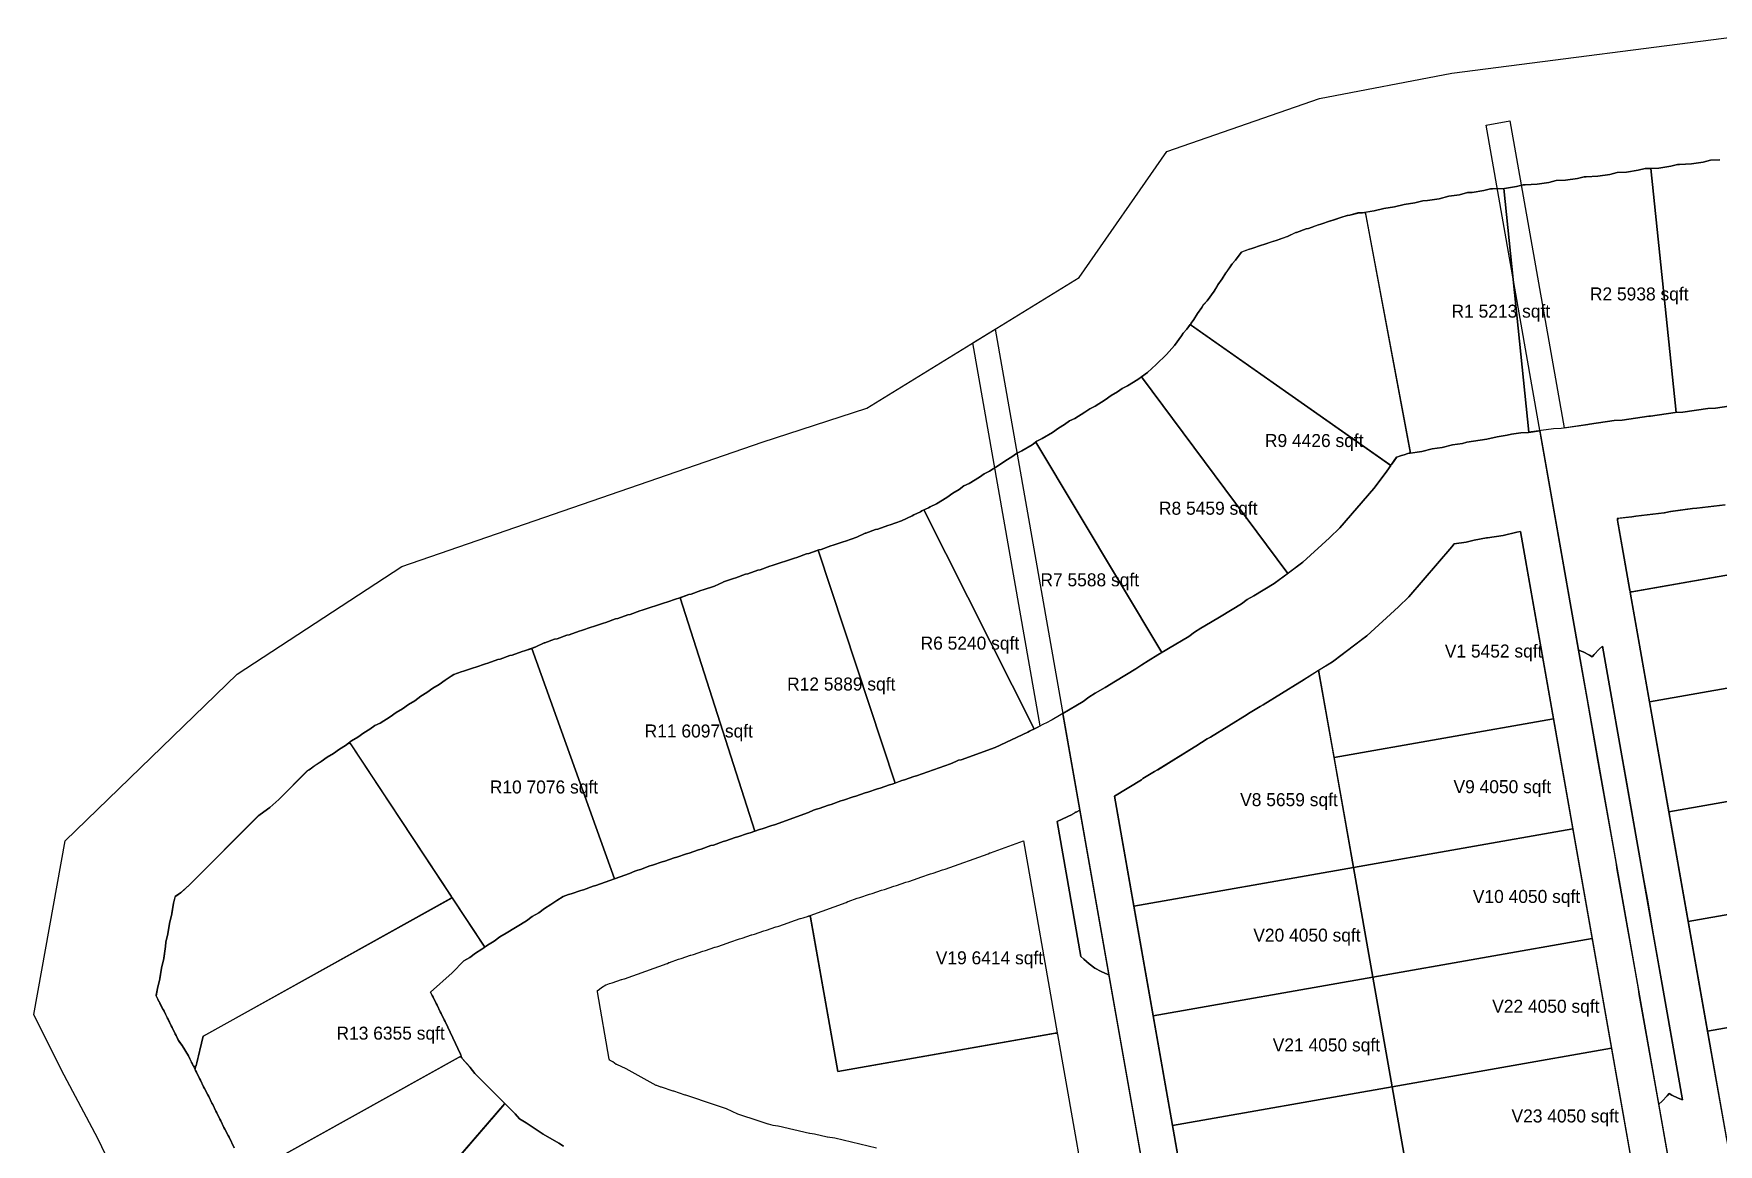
# Model space of a CAD drawing. Header units: metres. Extents: x 119 to 464, y -551 to -55.
# Drawn here: x 118.9 to 326.3, y -194.3 to -57.6 of the extents above; entities that cross this region are included whole.
import ezdxf

# ---------------------------------------------------------------- set-up
doc = ezdxf.new("R2010")
doc.units = ezdxf.units.M
for name, color, linetype in [('COLONY', 3, 'Continuous'), ('CORNERS', 52, 'Continuous'), ('MEDIANS', 94, 'Continuous'), ('PARKS', 82, 'Continuous'), ('PLOTS', 1, 'Continuous'), ('PROMENADE', 62, 'Continuous'), ('ROADS', 8, 'Continuous'), ('TEXT', 7, 'Continuous')]:
    doc.layers.add(name, color=color, linetype=linetype)

msp = doc.modelspace()

# ---------------------------------------------------------------- linework, layer by layer
at = {"layer": 'COLONY'}
msp.add_lwpolyline([(338.8, -261.53), (224.09, -261.53), (222.88, -259.14), (209.26, -249.96), (209.26, -249.96), (194.47, -246.82), (170.8, -238.57), (151.35, -227.07), (134.39, -209.29), (126.82, -193.61), (122.36, -185.17), (118.94, -178.32), (122.83, -156.97), (143.97, -136.46), (164.23, -123.19), (208.6, -107.93), (221.48, -103.71), (247.6, -87.66), (258.4, -72.16), (277.21, -65.62), (293.47, -62.5), (331.12, -57.65)], dxfattribs=at)
at = {"layer": 'CORNERS'}
for points in [[(342.26, -121.64), (315.64, -126.34), (315.63, -126.34), (315.62, -126.34), (315.61, -126.34), (315.6, -126.34), (315.59, -126.34), (315.58, -126.34), (315.57, -126.34), (315.56, -126.34), (315.55, -126.34), (315.54, -126.33), (315.53, -126.33), (315.52, -126.33), (315.52, -126.32), (315.51, -126.32), (315.5, -126.31), (315.49, -126.31), (315.48, -126.3), (315.47, -126.3), (315.47, -126.29), (315.46, -126.28), (315.45, -126.28), (315.45, -126.27), (315.44, -126.26), (315.43, -126.25), (315.43, -126.24), (315.42, -126.24), (315.42, -126.23), (315.42, -126.22), (315.41, -126.21), (315.41, -126.2), (315.41, -126.19), (315.4, -126.18), (315.4, -126.17), (313.88, -117.52), (313.88, -117.51), (313.87, -117.5), (313.87, -117.49), (313.87, -117.48), (313.87, -117.47), (313.87, -117.47), (313.87, -117.46), (313.88, -117.45), (313.88, -117.44), (313.88, -117.43), (313.88, -117.42), (313.89, -117.41), (313.89, -117.4), (313.89, -117.39), (313.9, -117.38), (313.9, -117.38), (313.91, -117.37), (313.92, -117.36), (313.92, -117.35), (313.93, -117.34), (313.94, -117.34), (313.94, -117.33), (313.95, -117.32), (313.96, -117.32), (313.97, -117.31), (313.98, -117.31), (313.99, -117.3), (313.99, -117.3), (314, -117.29), (314.01, -117.29), (314.02, -117.29), (314.03, -117.29), (314.05, -117.28), (314.05, -117.28), (315.62, -117.08), (315.62, -117.08), (315.62, -117.08), (315.62, -117.08), (316.12, -117.02), (316.12, -117.02), (319.62, -116.61), (319.63, -116.61), (319.63, -116.61), (319.64, -116.61), (320.4, -116.43), (320.4, -116.43), (320.42, -116.43), (320.42, -116.43), (323.12, -116.08), (323.12, -116.08), (323.12, -116.08), (323.12, -116.08), (323.62, -116.02), (323.62, -116.02), (327.12, -115.61)], [(222.69, -194.77), (217.55, -193.56), (217.54, -193.56), (217.54, -193.56), (217.53, -193.56), (216.63, -193.43), (216.63, -193.43), (216.61, -193.43), (216.61, -193.43), (215.05, -193.06), (215.04, -193.06), (215.04, -193.06), (215.03, -193.06), (214.46, -192.98), (214.46, -192.98), (214.44, -192.98), (214.44, -192.98), (210.55, -192.06), (210.54, -192.06), (210.54, -192.06), (210.53, -192.06), (209.96, -191.98), (209.96, -191.98), (209.94, -191.98), (209.94, -191.98), (209.37, -191.84), (209.37, -191.84), (209.35, -191.84), (209.35, -191.84), (208.22, -191.46), (208.22, -191.46), (205.62, -190.58), (205.62, -190.58), (205.6, -190.58), (205.6, -190.58), (204.23, -189.96), (204.22, -189.96), (204.22, -189.96), (204.21, -189.96), (202.72, -189.46), (202.72, -189.46), (199.21, -188.27), (199.2, -188.27), (199.2, -188.27), (199.19, -188.27), (199.17, -188.26), (199.16, -188.26), (199.14, -188.26), (199.13, -188.25), (197.71, -187.77), (197.7, -187.77), (197.7, -187.77), (197.69, -187.77), (197.67, -187.76), (197.66, -187.76), (197.64, -187.76), (197.63, -187.75), (196.21, -187.27), (196.2, -187.27), (196.2, -187.27), (196.19, -187.27), (196.17, -187.26), (196.16, -187.26), (196.14, -187.26), (196.14, -187.26), (195.63, -187.09), (195.62, -187.08), (195.6, -187.08), (195.59, -187.07), (195.59, -187.07), (195.57, -187.06), (195.57, -187.06), (195.57, -187.06), (195.57, -187.06), (191.86, -185.01), (191.86, -185.01), (191.86, -185.01), (191.86, -185.01), (190.71, -184.5), (190.71, -184.5), (190.71, -184.5), (190.71, -184.5), (190.68, -184.49), (190.68, -184.49), (190.67, -184.48), (190.66, -184.48), (190.64, -184.47), (190.64, -184.47), (190.22, -184.18), (190.22, -184.18), (190.22, -184.18), (190.22, -184.18), (189.88, -183.98), (189.88, -183.98), (189.87, -183.97), (189.86, -183.96), (189.85, -183.96), (189.84, -183.95), (189.84, -183.94), (189.83, -183.94), (189.83, -183.93), (189.82, -183.92), (189.81, -183.91), (189.81, -183.91), (189.8, -183.9), (189.8, -183.89), (189.8, -183.88), (189.79, -183.87), (189.79, -183.86), (189.79, -183.85), (189.78, -183.84), (189.78, -183.84), (188.32, -175.54), (188.32, -175.54), (188.32, -175.53), (188.32, -175.52), (188.32, -175.51), (188.32, -175.5), (188.32, -175.49), (188.32, -175.48), (188.32, -175.47), (188.32, -175.46), (188.33, -175.45), (188.33, -175.44), (188.33, -175.43), (188.34, -175.42), (188.34, -175.41), (188.35, -175.4), (188.35, -175.39), (188.36, -175.39), (188.37, -175.38), (188.37, -175.37), (188.38, -175.36), (188.39, -175.36), (188.4, -175.35), (188.4, -175.34), (188.8, -175.05), (188.8, -175.04), (188.82, -175.04), (188.82, -175.03), (189.37, -174.69), (189.37, -174.69), (189.39, -174.68), (189.4, -174.68), (189.41, -174.67), (189.41, -174.67), (189.79, -174.54), (189.8, -174.54), (189.81, -174.54), (189.81, -174.54), (190.14, -174.45), (190.14, -174.45), (190.14, -174.45), (190.14, -174.45), (191.29, -174.04), (191.29, -174.04), (191.31, -174.04), (191.31, -174.04), (191.63, -173.95), (191.64, -173.95), (191.64, -173.95), (191.65, -173.95), (196.91, -172.06), (196.92, -172.06), (196.92, -172.06), (196.93, -172.06), (197.13, -171.95), (197.13, -171.95), (197.15, -171.95), (197.15, -171.95), (197.19, -171.93), (197.19, -171.93), (197.19, -171.93), (197.2, -171.93), (198.29, -171.54), (198.29, -171.54), (198.31, -171.54), (198.31, -171.54), (198.64, -171.45), (198.64, -171.45), (198.64, -171.45), (198.64, -171.45), (199.79, -171.04), (199.79, -171.04), (199.81, -171.04), (199.81, -171.04), (200.14, -170.95), (200.14, -170.95), (200.14, -170.95), (200.14, -170.95), (201.29, -170.54), (201.29, -170.54), (201.31, -170.54), (201.31, -170.54), (201.64, -170.45), (201.64, -170.45), (201.64, -170.45), (201.64, -170.45), (202.79, -170.04), (202.79, -170.04), (202.81, -170.04), (202.81, -170.04), (203.14, -169.95), (203.14, -169.95), (203.14, -169.95), (203.14, -169.95), (204.29, -169.54), (204.29, -169.54), (204.31, -169.54), (204.31, -169.54), (204.64, -169.45), (204.64, -169.45), (204.64, -169.45), (204.64, -169.45), (205.79, -169.04), (205.79, -169.04), (205.81, -169.04), (205.81, -169.04), (206.14, -168.95), (206.14, -168.95), (206.14, -168.95), (206.14, -168.95), (207.29, -168.54), (207.29, -168.54), (207.31, -168.54), (207.31, -168.54), (207.64, -168.45), (207.64, -168.45), (207.64, -168.45), (207.64, -168.45), (208.79, -168.04), (208.79, -168.04), (208.81, -168.04), (208.81, -168.04), (209.14, -167.95), (209.14, -167.95), (209.14, -167.95), (209.14, -167.95), (210.29, -167.54), (210.29, -167.54), (210.31, -167.54), (210.31, -167.54), (210.64, -167.45), (210.64, -167.45), (210.64, -167.45), (210.64, -167.45), (211.79, -167.04), (211.79, -167.04), (211.81, -167.04), (211.81, -167.04), (212.14, -166.95), (212.14, -166.95), (212.14, -166.95), (212.14, -166.95), (213.29, -166.54), (213.29, -166.54), (213.31, -166.54), (213.31, -166.54), (213.63, -166.45), (213.64, -166.45), (213.64, -166.45), (213.65, -166.45), (214.29, -166.22), (214.29, -166.22), (214.31, -166.21), (214.32, -166.21), (214.32, -166.21), (214.33, -166.21), (214.33, -166.21), (214.34, -166.21), (214.35, -166.21), (214.36, -166.21), (214.37, -166.21), (214.38, -166.21), (214.39, -166.21), (214.4, -166.21), (214.41, -166.21), (214.42, -166.21), (214.43, -166.22), (214.44, -166.22), (214.45, -166.23), (214.46, -166.23), (214.46, -166.23), (214.47, -166.24), (214.48, -166.25), (214.49, -166.25), (214.49, -166.26), (214.5, -166.26), (214.51, -166.27), (214.51, -166.28), (214.52, -166.29), (214.53, -166.29), (214.53, -166.3), (214.54, -166.31), (214.54, -166.32), (214.54, -166.33), (214.55, -166.34), (214.55, -166.35), (214.55, -166.36), (214.56, -166.37), (214.56, -166.37), (217.9, -185.35), (217.9, -185.35), (217.9, -185.35), (217.91, -185.35), (217.91, -185.35), (244.71, -180.63), (244.72, -180.63), (244.73, -180.62), (244.74, -180.62), (244.75, -180.62), (244.76, -180.62), (244.77, -180.62), (244.78, -180.63), (244.79, -180.63), (244.8, -180.63), (244.81, -180.63), (244.82, -180.63), (244.83, -180.64), (244.84, -180.64), (244.85, -180.65), (244.85, -180.65), (244.86, -180.66), (244.87, -180.66), (244.88, -180.67), (244.89, -180.67), (244.89, -180.68), (244.9, -180.69), (244.91, -180.7), (244.91, -180.7), (244.92, -180.71), (244.92, -180.72), (244.93, -180.73), (244.93, -180.74), (244.94, -180.75), (244.94, -180.76), (244.94, -180.76), (244.95, -180.77), (244.95, -180.79), (244.95, -180.79), (249.84, -208.52)], [(145.26, -198.08), (171.36, -183.56), (171.37, -183.56), (171.38, -183.56), (171.39, -183.55), (171.39, -183.55), (171.4, -183.55), (171.41, -183.54), (171.42, -183.54), (171.43, -183.54), (171.44, -183.54), (171.45, -183.54), (171.46, -183.54), (171.47, -183.54), (171.48, -183.54), (171.49, -183.54), (171.5, -183.54), (171.51, -183.54), (171.52, -183.55), (171.53, -183.55), (171.54, -183.55), (171.55, -183.56), (171.55, -183.56), (171.56, -183.57), (171.57, -183.57), (171.58, -183.58), (171.59, -183.58), (171.59, -183.59), (171.6, -183.59), (171.61, -183.6), (171.61, -183.61), (171.62, -183.62), (171.63, -183.62), (171.63, -183.63), (171.64, -183.64), (171.64, -183.65), (171.64, -183.66), (171.65, -183.67), (171.65, -183.67), (171.68, -183.75), (171.68, -183.76), (171.68, -183.76), (171.68, -183.76), (171.68, -183.76), (171.68, -183.76), (171.68, -183.76), (171.68, -183.76), (172.66, -184.83), (172.66, -184.83), (172.67, -184.85), (172.68, -184.85), (173.24, -185.61), (173.24, -185.61), (173.24, -185.61), (173.24, -185.61), (173.24, -185.61), (173.24, -185.61), (176.79, -189.16), (176.79, -189.16), (176.8, -189.17), (176.81, -189.18), (176.81, -189.19), (176.82, -189.2), (176.82, -189.21), (176.83, -189.21), (176.83, -189.22), (176.84, -189.23), (176.84, -189.24), (176.84, -189.25), (176.85, -189.26), (176.85, -189.27), (176.85, -189.28), (176.85, -189.29), (176.85, -189.3), (176.85, -189.31), (176.85, -189.32), (176.85, -189.33), (176.85, -189.34), (176.84, -189.35), (176.84, -189.36), (176.84, -189.37), (176.84, -189.38), (176.83, -189.39), (176.83, -189.4), (176.82, -189.41), (176.82, -189.41), (176.81, -189.42), (176.8, -189.43), (176.8, -189.44), (157.3, -212.04)]]:
    msp.add_lwpolyline(points, dxfattribs=at)
at = {"layer": 'MEDIANS'}
for points in [[(318.94, -189.37), (318.45, -186.61), (316.56, -175.86), (316.44, -175.19), (316.07, -173.1), (314.82, -166.03), (314.78, -165.8), (314.17, -162.35), (313.85, -160.54), (313.69, -159.59), (311.47, -147.03), (310.13, -139.45), (309.09, -133.52), (309.63, -133.73), (310.42, -134.12), (310.75, -134.33), (310.99, -134.02), (311.6, -133.38), (312.04, -133), (314.42, -146.51), (314.91, -149.27), (316.8, -160.02), (317.12, -161.83), (317.55, -164.24), (318.2, -167.95), (319.5, -175.34), (321.88, -188.85), (321.34, -188.64), (320.55, -188.25), (320.22, -188.04), (319.98, -188.35), (319.37, -188.99), (318.94, -189.37)], [(247.18, -153.45), (247.23, -153.43), (247.25, -153.42), (247.71, -153.19), (251.28, -173.45), (251.14, -173.4), (250.33, -173.05), (249.56, -172.62), (248.84, -172.11), (248.17, -171.53), (247.83, -171.18), (244.9, -154.59), (246.77, -153.71), (246.78, -153.7), (247.08, -153.52), (247.1, -153.5), (247.14, -153.47), (247.18, -153.45)]]:
    msp.add_lwpolyline(points, close=True, dxfattribs=at)
at = {"layer": 'PARKS'}
for points in [[(286.09, -110.62), (286.09, -110.62), (286.08, -110.63), (286.08, -110.64), (286.07, -110.64), (286.06, -110.65), (286.05, -110.66), (286.05, -110.66), (286.04, -110.67), (286.03, -110.67), (286.02, -110.68), (286.01, -110.68), (286, -110.69), (286, -110.69), (285.99, -110.69), (285.98, -110.7), (285.97, -110.7), (285.96, -110.7), (285.95, -110.7), (285.94, -110.7), (285.93, -110.7), (285.92, -110.7), (285.91, -110.7), (285.9, -110.7), (285.89, -110.7), (285.88, -110.7), (285.87, -110.69), (285.86, -110.69), (285.85, -110.69), (285.84, -110.68), (285.83, -110.68), (285.83, -110.67), (285.82, -110.67), (285.81, -110.66), (261.45, -93.55), (261.45, -93.55), (261.44, -93.54), (261.43, -93.53), (261.42, -93.52), (261.41, -93.52), (261.41, -93.51), (261.4, -93.5), (261.4, -93.49), (261.39, -93.49), (261.39, -93.48), (261.38, -93.47), (261.38, -93.46), (261.37, -93.45), (261.37, -93.44), (261.37, -93.43), (261.37, -93.42), (261.37, -93.41), (261.36, -93.4), (261.36, -93.39), (261.36, -93.38), (261.36, -93.37), (261.36, -93.36), (261.37, -93.35), (261.37, -93.34), (261.37, -93.33), (261.37, -93.32), (261.38, -93.31), (261.38, -93.3), (261.38, -93.3), (261.39, -93.29), (261.39, -93.28), (261.4, -93.27), (261.4, -93.26), (261.72, -92.83), (261.72, -92.83), (261.72, -92.83), (261.72, -92.83), (262.17, -92.08), (262.18, -92.08), (262.18, -92.06), (262.19, -92.06), (262.72, -91.33), (262.72, -91.33), (262.72, -91.33), (262.72, -91.33), (262.92, -91), (262.92, -91), (262.93, -90.98), (262.93, -90.98), (262.94, -90.97), (262.95, -90.96), (263.35, -90.53), (263.35, -90.52), (263.35, -90.52), (263.35, -90.51), (264.22, -89.33), (264.22, -89.33), (264.22, -89.33), (264.22, -89.33), (264.67, -88.58), (264.68, -88.58), (264.68, -88.56), (264.69, -88.56), (265.22, -87.83), (265.22, -87.83), (265.22, -87.83), (265.22, -87.83), (265.67, -87.08), (265.68, -87.08), (265.68, -87.06), (265.69, -87.06), (266.22, -86.33), (266.22, -86.33), (266.22, -86.33), (266.22, -86.33), (266.42, -86), (266.42, -86), (266.43, -85.98), (266.43, -85.98), (266.44, -85.97), (266.45, -85.96), (266.85, -85.53), (266.85, -85.52), (266.85, -85.52), (266.85, -85.51), (267.54, -84.57), (267.55, -84.57), (267.55, -84.56), (267.56, -84.55), (267.57, -84.54), (267.57, -84.54), (267.58, -84.53), (267.59, -84.52), (267.6, -84.52), (267.61, -84.51), (267.62, -84.51), (267.62, -84.51), (267.64, -84.5), (267.64, -84.5), (268.55, -84.17), (268.55, -84.17), (268.57, -84.17), (268.57, -84.17), (268.84, -84.1), (268.85, -84.1), (268.85, -84.1), (268.86, -84.1), (270.05, -83.67), (270.05, -83.67), (270.07, -83.67), (270.07, -83.67), (270.34, -83.6), (270.35, -83.6), (270.35, -83.6), (270.36, -83.6), (271.55, -83.17), (271.55, -83.17), (271.57, -83.17), (271.57, -83.17), (271.84, -83.1), (271.85, -83.1), (271.85, -83.1), (271.86, -83.1), (273.23, -82.61), (273.24, -82.61), (273.24, -82.61), (273.25, -82.61), (274.26, -82.13), (274.27, -82.13), (274.28, -82.12), (274.28, -82.12), (274.29, -82.12), (274.3, -82.11), (274.35, -82.1), (274.35, -82.1), (274.35, -82.1), (274.35, -82.1), (275.55, -81.67), (275.55, -81.67), (275.57, -81.67), (275.57, -81.67), (275.84, -81.6), (275.85, -81.6), (275.85, -81.6), (275.86, -81.6), (277.05, -81.17), (277.05, -81.17), (277.07, -81.17), (277.07, -81.17), (277.34, -81.1), (277.35, -81.1), (277.35, -81.1), (277.36, -81.1), (278.55, -80.67), (278.55, -80.67), (278.57, -80.67), (278.57, -80.67), (278.84, -80.6), (278.85, -80.6), (278.85, -80.6), (278.86, -80.6), (280.05, -80.17), (280.05, -80.17), (280.07, -80.17), (280.07, -80.17), (280.34, -80.1), (280.35, -80.1), (280.35, -80.1), (280.36, -80.1), (280.59, -80.02), (280.6, -80.02), (280.61, -80.01), (280.61, -80.01), (280.63, -80.01), (280.63, -80.01), (280.92, -79.96), (280.93, -79.96), (280.93, -79.96), (280.94, -79.96), (281.91, -79.72), (281.91, -79.71), (281.93, -79.71), (281.93, -79.71), (281.95, -79.71), (281.95, -79.71), (282.46, -79.68), (282.47, -79.68), (282.47, -79.68), (282.48, -79.68), (282.65, -79.65), (282.65, -79.65), (282.66, -79.65), (282.67, -79.65), (282.68, -79.65), (282.69, -79.65), (282.7, -79.65), (282.71, -79.65), (282.72, -79.66), (282.73, -79.66), (282.74, -79.66), (282.75, -79.66), (282.76, -79.67), (282.76, -79.67), (282.77, -79.68), (282.78, -79.68), (282.79, -79.69), (282.8, -79.69), (282.8, -79.7), (282.81, -79.7), (282.82, -79.71), (282.83, -79.72), (282.83, -79.72), (282.84, -79.73), (282.84, -79.74), (282.85, -79.75), (282.85, -79.76), (282.86, -79.76), (282.86, -79.77), (282.87, -79.78), (282.87, -79.79), (282.87, -79.8), (282.87, -79.81), (282.87, -79.82), (288.36, -109.06), (288.36, -109.07), (288.36, -109.08), (288.36, -109.09), (288.36, -109.1), (288.36, -109.11), (288.36, -109.12), (288.36, -109.13), (288.36, -109.14), (288.36, -109.15), (288.35, -109.16), (288.35, -109.17), (288.35, -109.18), (288.34, -109.19), (288.34, -109.2), (288.33, -109.21), (288.33, -109.21), (288.32, -109.22), (288.32, -109.23), (288.31, -109.24), (288.3, -109.25), (288.29, -109.25), (288.29, -109.26), (288.28, -109.26), (288.27, -109.27), (288.26, -109.28), (288.25, -109.28), (288.24, -109.28), (288.24, -109.29), (288.23, -109.29), (288.22, -109.29), (288.21, -109.3), (288.19, -109.3), (288.19, -109.3), (288.07, -109.32), (288.06, -109.32), (288.06, -109.32), (288.06, -109.32), (288.06, -109.32), (288.05, -109.32), (287.62, -109.48), (287.62, -109.48), (287.6, -109.48), (287.6, -109.48), (287.29, -109.56), (287.28, -109.56), (287.28, -109.56), (287.27, -109.56), (286.7, -109.77), (286.69, -109.77), (286.69, -109.77), (286.69, -109.77), (286.69, -109.77), (286.69, -109.77), (286.69, -109.78), (286.09, -110.62)], [(138.48, -184.42), (138.37, -184.24), (138.36, -184.24), (138.36, -184.22), (138.35, -184.22), (137.98, -183.44), (137.98, -183.43), (137.98, -183.43), (137.98, -183.42), (137.22, -182.17), (137.22, -182.17), (137.22, -182.17), (137.22, -182.17), (136.8, -181.6), (136.8, -181.59), (136.79, -181.58), (136.79, -181.58), (136.78, -181.57), (136.78, -181.56), (136.48, -180.94), (136.48, -180.93), (136.48, -180.93), (136.48, -180.92), (136.37, -180.74), (136.36, -180.74), (136.36, -180.72), (136.35, -180.72), (135.98, -179.94), (135.98, -179.93), (135.98, -179.93), (135.98, -179.92), (135.87, -179.74), (135.86, -179.74), (135.86, -179.72), (135.85, -179.72), (135.48, -178.94), (135.48, -178.93), (135.48, -178.93), (135.48, -178.92), (135.37, -178.74), (135.36, -178.74), (135.36, -178.72), (135.35, -178.72), (134.98, -177.94), (134.98, -177.93), (134.98, -177.93), (134.98, -177.92), (134.87, -177.74), (134.86, -177.74), (134.86, -177.72), (134.85, -177.72), (134.48, -176.94), (134.48, -176.93), (134.48, -176.93), (134.48, -176.92), (134.37, -176.74), (134.36, -176.74), (134.36, -176.72), (134.35, -176.72), (134.05, -176.08), (134.05, -176.07), (134.04, -176.06), (134.04, -176.05), (134.03, -176.04), (134.03, -176.03), (134.03, -176.02), (134.03, -176.01), (134.03, -176), (134.03, -175.99), (134.03, -175.98), (134.03, -175.97), (134.03, -175.96), (134.03, -175.96), (134.16, -175.14), (134.16, -175.14), (134.16, -175.12), (134.16, -175.12), (134.46, -173.94), (134.46, -173.93), (134.46, -173.93), (134.46, -173.92), (134.66, -172.64), (134.66, -172.64), (134.66, -172.62), (134.66, -172.62), (134.96, -171.44), (134.96, -171.43), (134.96, -171.43), (134.96, -171.42), (135.18, -169.98), (135.18, -169.97), (135.18, -169.97), (135.18, -169.96), (135.21, -169.45), (135.21, -169.45), (135.21, -169.43), (135.21, -169.43), (135.21, -169.41), (135.22, -169.41), (135.46, -168.44), (135.46, -168.43), (135.46, -168.43), (135.46, -168.42), (135.66, -167.14), (135.66, -167.14), (135.66, -167.12), (135.66, -167.12), (135.96, -165.94), (135.96, -165.93), (135.96, -165.93), (135.96, -165.92), (136.16, -164.64), (136.16, -164.64), (136.16, -164.62), (136.16, -164.62), (136.34, -163.9), (136.34, -163.9), (136.35, -163.89), (136.35, -163.88), (136.35, -163.87), (136.36, -163.86), (136.36, -163.85), (136.37, -163.84), (136.37, -163.83), (136.38, -163.83), (136.39, -163.82), (136.39, -163.81), (136.4, -163.8), (136.41, -163.8), (136.42, -163.79), (136.42, -163.79), (137.01, -163.35), (137.02, -163.35), (137.02, -163.35), (137.03, -163.35), (138.11, -162.36), (138.11, -162.36), (138.11, -162.36), (138.11, -162.36), (146.61, -153.86), (146.61, -153.86), (146.63, -153.85), (146.64, -153.84), (146.65, -153.83), (146.65, -153.83), (146.83, -153.72), (146.83, -153.72), (146.83, -153.72), (146.83, -153.72), (148.01, -152.85), (148.02, -152.85), (148.02, -152.85), (148.02, -152.85), (149.11, -151.86), (149.11, -151.86), (149.11, -151.86), (149.11, -151.86), (152.61, -148.36), (152.61, -148.36), (152.63, -148.35), (152.64, -148.34), (152.65, -148.33), (152.65, -148.33), (152.83, -148.22), (152.83, -148.22), (152.83, -148.22), (152.83, -148.22), (153.56, -147.69), (153.56, -147.68), (153.58, -147.68), (153.58, -147.67), (154.33, -147.22), (154.33, -147.22), (154.33, -147.22), (154.33, -147.22), (155.06, -146.69), (155.06, -146.68), (155.08, -146.68), (155.08, -146.67), (155.83, -146.22), (155.83, -146.22), (155.83, -146.22), (155.83, -146.22), (156.56, -145.69), (156.56, -145.68), (156.58, -145.68), (156.58, -145.67), (157.33, -145.22), (157.33, -145.22), (157.33, -145.22), (157.33, -145.22), (157.66, -144.98), (157.66, -144.98), (157.67, -144.97), (157.68, -144.97), (157.69, -144.96), (157.7, -144.96), (157.71, -144.95), (157.72, -144.95), (157.73, -144.95), (157.74, -144.94), (157.75, -144.94), (157.76, -144.94), (157.77, -144.94), (157.78, -144.94), (157.79, -144.94), (157.8, -144.94), (157.81, -144.94), (157.82, -144.95), (157.83, -144.95), (157.84, -144.95), (157.85, -144.95), (157.86, -144.96), (157.87, -144.96), (157.87, -144.97), (157.88, -144.97), (157.89, -144.98), (157.9, -144.98), (157.91, -144.99), (157.92, -145), (157.92, -145), (157.93, -145.01), (157.94, -145.02), (157.94, -145.03), (157.95, -145.03), (170.33, -163.79), (170.33, -163.79), (170.33, -163.8), (170.34, -163.81), (170.34, -163.82), (170.35, -163.83), (170.35, -163.84), (170.35, -163.85), (170.35, -163.86), (170.36, -163.87), (170.36, -163.88), (170.36, -163.89), (170.36, -163.9), (170.36, -163.91), (170.36, -163.92), (170.36, -163.93), (170.36, -163.94), (170.36, -163.94), (170.35, -163.95), (170.35, -163.96), (170.35, -163.97), (170.34, -163.98), (170.34, -163.99), (170.33, -164), (170.33, -164.01), (170.32, -164.02), (170.32, -164.02), (170.31, -164.03), (170.31, -164.04), (170.3, -164.04), (170.29, -164.05), (170.29, -164.06), (170.28, -164.06), (170.27, -164.07), (170.26, -164.08), (170.26, -164.08), (139.82, -181.01), (139.82, -181.01), (139.81, -181.01), (139.81, -181.01), (139.81, -181.01), (139.81, -181.01), (139.81, -181.02), (138.95, -184.6), (138.95, -184.6), (138.95, -184.61), (138.95, -184.62), (138.94, -184.63), (138.94, -184.64), (138.93, -184.65), (138.93, -184.66), (138.92, -184.67), (138.92, -184.67), (138.91, -184.68), (138.91, -184.69), (138.9, -184.7), (138.89, -184.7), (138.88, -184.71), (138.88, -184.71), (138.87, -184.72), (138.86, -184.73), (138.85, -184.73), (138.84, -184.73), (138.83, -184.74), (138.82, -184.74), (138.81, -184.74), (138.8, -184.75), (138.8, -184.75), (138.79, -184.75), (138.78, -184.75), (138.77, -184.75), (138.76, -184.75), (138.75, -184.75), (138.74, -184.75), (138.73, -184.75), (138.72, -184.75), (138.71, -184.75), (138.7, -184.74), (138.69, -184.74), (138.68, -184.74), (138.67, -184.73), (138.66, -184.73), (138.65, -184.72), (138.65, -184.72), (138.64, -184.71), (138.63, -184.7), (138.62, -184.7), (138.62, -184.69), (138.61, -184.68), (138.6, -184.68), (138.6, -184.67), (138.59, -184.66), (138.59, -184.65), (138.58, -184.64), (138.58, -184.64), (138.48, -184.44), (138.48, -184.43), (138.48, -184.43), (138.48, -184.42)]]:
    msp.add_lwpolyline(points, close=True, dxfattribs=at)
at = {"layer": 'PLOTS'}
for points in [[(299.97, -76.68), (301.43, -76.46), (302.26, -76.25), (302.5, -76.25), (303.97, -76.18), (305.43, -75.96), (306.32, -75.73), (307.47, -75.68), (308.93, -75.46), (309.76, -75.25), (310, -75.25), (311.47, -75.18), (312.93, -74.96), (313.82, -74.73), (314.97, -74.68), (316.43, -74.46), (317.26, -74.25), (317.5, -74.25), (317.98, -74.23), (321.09, -104.25), (320.98, -104.26), (317.93, -104.71), (317.73, -104.72), (314.43, -105.21), (313.48, -105.26), (310.43, -105.71), (310.23, -105.72), (306.93, -106.21), (305.98, -106.26), (302.98, -106.7), (299.87, -76.68), (299.97, -76.68)], [(282.84, -79.62), (283.93, -79.46), (285.13, -79.16), (286.43, -78.96), (287.63, -78.66), (288.93, -78.46), (289.93, -78.21), (290.47, -78.18), (291.93, -77.96), (293.13, -77.66), (294.43, -77.46), (295.43, -77.21), (295.97, -77.18), (297.43, -76.96), (298.26, -76.75), (298.5, -76.75), (299.87, -76.68), (302.98, -106.7), (302.93, -106.71), (301.98, -106.76), (300.84, -106.93), (300.31, -107.06), (299.07, -107.24), (297.81, -107.56), (295.34, -107.93), (294.81, -108.06), (293.57, -108.24), (292.31, -108.56), (291.07, -108.74), (289.81, -109.06), (288.4, -109.27), (282.84, -79.62)], [(256.02, -99.35), (257.11, -98.36), (258.36, -97.11), (259.35, -96.02), (260.22, -94.83), (260.43, -94.48), (260.85, -94.02), (261.28, -93.43), (285.98, -110.78), (285.39, -111.61), (283.89, -113.61), (279.69, -118.44), (278.44, -119.69), (275.16, -122.67), (273.29, -124.06), (255.29, -99.88), (256.02, -99.35)], [(242.42, -107.79), (243.07, -107.48), (244.33, -106.72), (245.07, -106.18), (245.83, -105.72), (246.42, -105.29), (247.07, -104.98), (248.33, -104.22), (248.92, -103.79), (249.57, -103.48), (250.83, -102.72), (251.57, -102.18), (252.33, -101.72), (252.92, -101.29), (253.57, -100.98), (254.83, -100.22), (255.29, -99.88), (273.29, -124.06), (271.6, -125.31), (269.1, -126.81), (268.31, -127.29), (267.6, -127.81), (265.1, -129.31), (263.8, -130.09), (262.6, -130.81), (261.81, -131.29), (261.1, -131.81), (258.6, -133.31), (257.77, -133.81), (242.27, -107.9), (242.42, -107.79)], [(229.07, -115.98), (229.27, -115.86), (230.07, -115.48), (231.33, -114.72), (232.07, -114.18), (232.83, -113.72), (233.42, -113.29), (234.07, -112.98), (235.33, -112.22), (235.92, -111.79), (236.57, -111.48), (237.83, -110.72), (238.57, -110.18), (239.33, -109.72), (239.92, -109.29), (240.57, -108.98), (241.83, -108.22), (242.27, -107.9), (257.77, -133.81), (257.3, -134.09), (256.1, -134.81), (255.31, -135.29), (254.6, -135.81), (252.1, -137.31), (250.8, -138.09), (249.6, -138.81), (248.81, -139.29), (248.1, -139.81), (244.3, -142.09), (243.51, -142.47), (243.3, -142.59), (242.51, -142.97), (242.3, -143.09), (242.06, -143.2), (228.51, -116.25), (229.07, -115.98)], [(215.56, -121.17), (215.85, -121.1), (217.06, -120.67), (217.35, -120.6), (218.56, -120.17), (218.85, -120.1), (220.24, -119.61), (221.28, -119.12), (221.35, -119.1), (222.56, -118.67), (222.85, -118.6), (224.06, -118.17), (224.35, -118.1), (225.74, -117.61), (227.07, -116.98), (227.27, -116.86), (228.07, -116.48), (228.27, -116.36), (228.51, -116.25), (242.06, -143.2), (241.51, -143.47), (241.3, -143.59), (237.29, -145.49), (233.11, -146.98), (232.78, -147.06), (232.42, -147.19), (231.79, -147.49), (227.61, -148.98), (227.28, -149.06), (226.11, -149.48), (225.78, -149.56), (224.98, -149.85), (215.51, -121.19), (215.56, -121.17)], [(306, -141.96), (306, -141.96), (278.99, -146.73), (278.99, -146.73), (278.99, -146.73), (277.09, -135.98), (277.09, -135.98), (277.09, -135.98), (278.78, -134.94), (278.78, -134.94), (282.42, -132.2), (283.01, -131.75), (283.01, -131.75), (286.93, -128.18), (286.93, -128.18), (288.18, -126.93), (288.18, -126.93), (293.49, -120.81), (293.49, -120.81), (293.76, -120.44), (293.76, -120.44), (293.76, -120.44), (293.77, -120.44), (293.77, -120.44), (293.77, -120.44), (295.25, -120.2), (295.25, -120.2), (296.22, -119.95), (296.22, -119.95), (297.75, -119.7), (297.75, -119.7), (297.86, -119.67), (297.86, -119.67), (299.79, -119.4), (299.79, -119.4), (301.48, -118.99), (301.48, -118.99), (301.94, -118.91), (301.94, -118.91), (301.94, -118.92), (306, -141.96), (306, -141.96)], [(199.56, -126.67), (199.85, -126.6), (201.06, -126.17), (201.35, -126.1), (202.74, -125.61), (203.78, -125.12), (203.85, -125.1), (205.06, -124.67), (205.35, -124.6), (206.56, -124.17), (206.85, -124.1), (208.06, -123.67), (208.35, -123.6), (209.56, -123.17), (209.85, -123.1), (211.06, -122.67), (211.35, -122.6), (212.56, -122.17), (212.85, -122.1), (214.06, -121.67), (214.35, -121.6), (215.51, -121.19), (224.98, -149.85), (224.61, -149.98), (224.28, -150.06), (223.11, -150.48), (222.78, -150.56), (221.61, -150.98), (221.28, -151.06), (220.11, -151.48), (219.78, -151.56), (218.61, -151.98), (218.28, -152.06), (217.11, -152.48), (216.78, -152.56), (215.61, -152.98), (215.28, -153.06), (214.92, -153.19), (214.29, -153.49), (210.11, -154.98), (209.78, -155.06), (208.61, -155.48), (208.28, -155.56), (207.69, -155.77), (198.5, -127.05), (199.56, -126.67)], [(317.82, -139.88), (315.44, -126.37), (342.45, -121.61), (344.84, -135.12), (317.82, -139.88)], [(180.74, -133.11), (181.78, -132.62), (181.85, -132.6), (183.06, -132.17), (183.35, -132.1), (184.56, -131.67), (184.85, -131.6), (186.06, -131.17), (186.35, -131.1), (187.56, -130.67), (187.85, -130.6), (189.06, -130.17), (189.35, -130.1), (190.56, -129.67), (190.85, -129.6), (192.06, -129.17), (192.35, -129.1), (193.56, -128.67), (193.85, -128.6), (195.06, -128.17), (195.35, -128.1), (196.56, -127.67), (196.85, -127.6), (198.06, -127.17), (198.35, -127.1), (198.5, -127.05), (207.69, -155.77), (207.11, -155.98), (206.78, -156.06), (205.61, -156.48), (205.28, -156.56), (204.11, -156.98), (203.78, -157.06), (202.61, -157.48), (202.28, -157.56), (201.11, -157.98), (200.78, -158.06), (199.61, -158.48), (199.28, -158.56), (198.11, -158.98), (197.78, -159.06), (196.61, -159.48), (196.28, -159.56), (195.11, -159.98), (194.78, -160.06), (193.61, -160.48), (193.28, -160.56), (192.92, -160.69), (192.29, -160.99), (190.41, -161.66), (180.24, -133.29), (180.74, -133.11)], [(158.07, -144.68), (158.83, -144.22), (159.57, -143.68), (160.33, -143.22), (160.92, -142.79), (161.57, -142.48), (162.83, -141.72), (163.57, -141.18), (164.33, -140.72), (165.07, -140.18), (165.83, -139.72), (166.57, -139.18), (167.33, -138.72), (168.07, -138.18), (168.83, -137.72), (169.57, -137.18), (170.33, -136.72), (170.63, -136.5), (171.56, -136.17), (171.85, -136.1), (173.06, -135.67), (173.35, -135.6), (174.56, -135.17), (174.85, -135.1), (176.06, -134.67), (176.35, -134.6), (177.56, -134.17), (177.85, -134.1), (179.06, -133.67), (179.35, -133.6), (180.24, -133.29), (190.41, -161.66), (188.11, -162.48), (187.78, -162.56), (186.61, -162.98), (186.28, -163.06), (185.11, -163.48), (184.78, -163.56), (184.11, -163.8), (184.1, -163.81), (183.31, -164.29), (182.6, -164.81), (181.81, -165.29), (181.1, -165.81), (180.31, -166.29), (179.6, -166.81), (177.1, -168.31), (176.31, -168.79), (175.6, -169.31), (174.81, -169.79), (174.46, -170.05), (157.83, -144.86), (158.07, -144.68)], [(281.37, -160.24), (281.37, -160.24), (254.36, -165), (254.35, -165), (254.35, -165), (251.97, -151.49), (251.97, -151.49), (251.97, -151.49), (255.28, -149.44), (255.28, -149.44), (255.47, -149.3), (255.47, -149.3), (256.88, -148.42), (256.88, -148.42), (256.88, -148.42), (256.89, -148.42), (256.89, -148.42), (256.89, -148.42), (256.89, -148.42), (256.89, -148.42), (256.89, -148.42), (257.27, -148.23), (257.27, -148.23), (257.27, -148.23), (257.28, -148.23), (257.28, -148.23), (257.28, -148.23), (257.28, -148.23), (257.28, -148.23), (257.28, -148.23), (257.28, -148.23), (261.78, -145.44), (261.78, -145.44), (261.97, -145.3), (261.97, -145.3), (263.38, -144.42), (263.38, -144.42), (263.38, -144.42), (263.39, -144.42), (263.39, -144.42), (263.39, -144.42), (263.39, -144.42), (263.39, -144.42), (263.39, -144.42), (263.77, -144.23), (263.77, -144.23), (263.77, -144.23), (263.78, -144.23), (263.78, -144.23), (263.78, -144.23), (263.78, -144.23), (263.78, -144.23), (263.78, -144.23), (263.78, -144.23), (268.28, -141.44), (268.28, -141.44), (268.47, -141.3), (268.47, -141.3), (269.88, -140.42), (269.88, -140.42), (269.88, -140.42), (269.89, -140.42), (269.89, -140.42), (269.89, -140.42), (269.89, -140.42), (269.89, -140.42), (269.89, -140.42), (270.27, -140.23), (270.27, -140.23), (270.27, -140.23), (270.28, -140.23), (270.28, -140.23), (270.28, -140.23), (270.28, -140.23), (270.28, -140.23), (270.28, -140.23), (270.28, -140.23), (274.78, -137.44), (274.78, -137.44), (274.97, -137.3), (274.97, -137.3), (277.09, -135.98), (277.09, -135.98), (277.09, -135.98), (281.37, -160.24), (281.37, -160.24)], [(320.21, -153.39), (317.82, -139.88), (344.84, -135.12), (347.22, -148.62), (320.21, -153.39)], [(281.37, -160.24), (278.99, -146.73), (306, -141.96), (308.39, -155.47), (281.37, -160.24)], [(322.59, -166.9), (320.21, -153.39), (347.22, -148.62), (349.6, -162.13), (322.59, -166.9)], [(283.75, -173.74), (281.37, -160.24), (308.39, -155.47), (310.77, -168.98), (283.75, -173.74)], [(244.92, -180.59), (244.92, -180.59), (217.9, -185.35), (217.9, -185.35), (217.9, -185.35), (214.52, -166.14), (214.52, -166.14), (214.52, -166.14), (218.92, -164.56), (218.92, -164.56), (219.14, -164.45), (219.14, -164.45), (219.19, -164.43), (219.19, -164.43), (220.3, -164.04), (220.3, -164.04), (220.64, -163.95), (220.64, -163.95), (221.8, -163.54), (221.8, -163.54), (222.14, -163.45), (222.14, -163.45), (223.3, -163.04), (223.3, -163.04), (223.64, -162.95), (223.64, -162.95), (224.8, -162.54), (224.8, -162.54), (225.14, -162.45), (225.14, -162.45), (226.3, -162.04), (226.3, -162.04), (226.64, -161.95), (226.64, -161.95), (227.8, -161.54), (227.8, -161.54), (228.14, -161.45), (228.14, -161.45), (229.3, -161.04), (229.3, -161.04), (229.64, -160.95), (229.64, -160.95), (230.8, -160.54), (230.8, -160.54), (231.14, -160.45), (231.14, -160.45), (236.42, -158.56), (236.42, -158.56), (236.64, -158.45), (236.64, -158.45), (236.69, -158.43), (236.69, -158.43), (240.75, -156.98), (240.75, -156.98), (240.75, -156.98), (244.92, -180.59), (244.92, -180.59)], [(256.74, -178.51), (254.35, -165), (281.37, -160.24), (283.75, -173.74), (256.74, -178.51)], [(324.97, -180.4), (322.59, -166.9), (349.6, -162.13), (351.98, -175.64), (324.97, -180.4)], [(286.13, -187.25), (283.75, -173.74), (310.77, -168.98), (313.15, -182.49), (286.13, -187.25)], [(259.12, -192.01), (256.74, -178.51), (283.75, -173.74), (286.13, -187.25), (259.12, -192.01)], [(327.35, -193.91), (324.97, -180.4), (351.98, -175.64), (354.36, -189.15), (327.35, -193.91)], [(288.52, -200.76), (286.13, -187.25), (313.15, -182.49), (315.53, -196), (288.52, -200.76)], [(261.5, -205.52), (259.12, -192.01), (286.13, -187.25), (288.52, -200.76), (261.5, -205.52)]]:
    msp.add_lwpolyline(points, close=True, dxfattribs=at)
for points in [[(329.23, -103.22), (325.93, -103.71), (324.98, -103.76), (321.93, -104.21), (321.09, -104.25), (317.98, -74.23), (318.97, -74.18), (318.97, -74.18), (320.43, -73.96), (321.26, -73.75), (321.5, -73.75), (322.97, -73.68), (324.43, -73.46), (325.32, -73.23), (326.47, -73.18)], [(143.61, -194.76), (142.98, -193.43), (142.86, -193.23), (142.48, -192.43), (142.36, -192.23), (141.98, -191.43), (141.86, -191.23), (141.48, -190.43), (141.36, -190.23), (140.98, -189.43), (140.86, -189.23), (140.48, -188.43), (140.36, -188.23), (139.98, -187.43), (139.86, -187.23), (139.48, -186.43), (139.36, -186.23), (138.98, -185.43), (138.86, -185.23), (138.82, -185.15), (139.81, -181.01), (170.45, -163.97), (174.46, -170.05), (174.1, -170.31), (173.31, -170.79), (172.6, -171.31), (171.9, -171.73), (170.44, -173.19), (167.78, -175.6), (167.97, -175.99), (168.09, -176.2), (168.47, -176.99), (168.59, -177.2), (168.97, -177.99), (169.09, -178.2), (169.47, -178.99), (169.59, -179.2), (171.49, -183.21), (171.57, -183.45), (145.1, -198.17)], [(157.15, -212.21), (176.92, -189.29), (178.19, -190.56), (178.75, -191.18), (179.56, -191.66), (181.63, -193.04), (183.56, -194.16), (184.13, -194.54)]]:
    msp.add_lwpolyline(points, dxfattribs=at)
at = {"layer": 'PROMENADE'}
for points in [[(134.39, -209.29), (126.82, -193.61), (122.36, -185.17), (118.94, -178.32), (122.83, -156.97), (143.97, -136.46), (164.23, -123.19), (208.6, -107.93), (221.48, -103.71), (247.6, -87.66), (258.4, -72.16), (277.21, -65.62), (293.47, -62.5), (331.12, -57.65)], [(326.47, -73.18), (325.32, -73.23), (324.43, -73.46), (322.97, -73.68), (321.5, -73.75), (321.26, -73.75), (320.43, -73.96), (318.97, -74.18), (317.5, -74.25), (317.26, -74.25), (316.43, -74.46), (314.97, -74.68), (313.82, -74.73), (312.93, -74.96), (311.47, -75.18), (310, -75.25), (309.76, -75.25), (308.93, -75.46), (307.47, -75.68), (306.32, -75.73), (305.43, -75.96), (303.97, -76.18), (302.5, -76.25), (302.26, -76.25), (301.43, -76.46), (299.97, -76.68), (298.5, -76.75), (298.26, -76.75), (297.43, -76.96), (295.97, -77.18), (295.43, -77.21), (294.43, -77.46), (293.13, -77.66), (291.93, -77.96), (290.47, -78.18), (289.93, -78.21), (288.93, -78.46), (287.63, -78.66), (286.43, -78.96), (285.13, -79.16), (283.93, -79.46), (282.47, -79.68), (281.93, -79.71), (280.93, -79.96), (280.61, -80.01), (280.35, -80.1), (280.06, -80.17), (278.85, -80.6), (278.56, -80.67), (277.35, -81.1), (277.06, -81.17), (275.85, -81.6), (275.56, -81.67), (274.35, -82.1), (274.28, -82.12), (273.24, -82.61), (271.85, -83.1), (271.56, -83.17), (270.35, -83.6), (270.06, -83.67), (268.85, -84.1), (268.56, -84.17), (267.58, -84.52), (266.85, -85.52), (266.43, -85.98), (266.22, -86.33), (265.68, -87.07), (265.22, -87.83), (264.68, -88.57), (264.22, -89.33), (263.35, -90.52), (262.93, -90.98), (262.72, -91.33), (262.18, -92.07), (261.72, -92.83), (260.85, -94.02), (260.43, -94.48), (260.22, -94.83), (259.35, -96.02), (258.36, -97.11), (257.11, -98.36), (256.02, -99.35), (254.83, -100.22), (253.57, -100.98), (252.92, -101.29), (252.33, -101.72), (251.57, -102.18), (250.83, -102.72), (249.57, -103.48), (248.92, -103.79), (248.33, -104.22), (247.07, -104.98), (246.42, -105.29), (245.83, -105.72), (245.07, -106.18), (244.33, -106.72), (243.07, -107.48), (242.42, -107.79), (241.83, -108.22), (240.57, -108.98), (239.92, -109.29), (239.33, -109.72), (238.57, -110.18), (237.83, -110.72), (236.57, -111.48), (235.92, -111.79), (235.33, -112.22), (234.07, -112.98), (233.42, -113.29), (232.83, -113.72), (232.07, -114.18), (231.33, -114.72), (230.07, -115.48), (229.27, -115.86), (229.07, -115.98), (228.27, -116.36), (228.07, -116.48), (227.27, -116.86), (227.07, -116.98), (225.74, -117.61), (224.35, -118.1), (224.06, -118.17), (222.85, -118.6), (222.56, -118.67), (221.35, -119.1), (221.28, -119.12), (220.24, -119.61), (218.85, -120.1), (218.56, -120.17), (217.35, -120.6), (217.06, -120.67), (215.85, -121.1), (215.56, -121.17), (214.35, -121.6), (214.06, -121.67), (212.85, -122.1), (212.56, -122.17), (211.35, -122.6), (211.06, -122.67), (209.85, -123.1), (209.56, -123.17), (208.35, -123.6), (208.06, -123.67), (206.85, -124.1), (206.56, -124.17), (205.35, -124.6), (205.06, -124.67), (203.85, -125.1), (203.78, -125.12), (202.74, -125.61), (201.35, -126.1), (201.06, -126.17), (199.85, -126.6), (199.56, -126.67), (198.35, -127.1), (198.06, -127.17), (196.85, -127.6), (196.56, -127.67), (195.35, -128.1), (195.06, -128.17), (193.85, -128.6), (193.56, -128.67), (192.35, -129.1), (192.06, -129.17), (190.85, -129.6), (190.56, -129.67), (189.35, -130.1), (189.06, -130.17), (187.85, -130.6), (187.56, -130.67), (186.35, -131.1), (186.06, -131.17), (184.85, -131.6), (184.56, -131.67), (183.35, -132.1), (183.06, -132.17), (181.85, -132.6), (181.78, -132.62), (180.74, -133.11), (179.35, -133.6), (179.06, -133.67), (177.85, -134.1), (177.56, -134.17), (176.35, -134.6), (176.06, -134.67), (174.85, -135.1), (174.56, -135.17), (173.35, -135.6), (173.06, -135.67), (171.85, -136.1), (171.56, -136.17), (170.63, -136.5), (170.33, -136.72), (169.57, -137.18), (168.83, -137.72), (168.07, -138.18), (167.33, -138.72), (166.57, -139.18), (165.83, -139.72), (165.07, -140.18), (164.33, -140.72), (163.57, -141.18), (162.83, -141.72), (161.57, -142.48), (160.92, -142.79), (160.33, -143.22), (159.57, -143.68), (158.83, -144.22), (158.07, -144.68), (157.33, -145.22), (156.57, -145.68), (155.83, -146.22), (155.07, -146.68), (154.33, -147.22), (153.57, -147.68), (152.83, -148.22), (152.63, -148.34), (149.11, -151.86), (148.02, -152.85), (146.83, -153.72), (146.63, -153.84), (138.11, -162.36), (137.02, -163.35), (136.36, -163.83), (136.16, -164.63), (135.96, -165.93), (135.66, -167.13), (135.46, -168.43), (135.21, -169.43), (135.18, -169.97), (134.96, -171.43), (134.66, -172.63), (134.46, -173.93), (134.16, -175.13), (134.02, -176.02), (134.36, -176.73), (134.48, -176.93), (134.86, -177.73), (134.98, -177.93), (135.36, -178.73), (135.48, -178.93), (135.86, -179.73), (135.98, -179.93), (136.36, -180.73), (136.48, -180.93), (136.79, -181.58), (137.22, -182.17), (137.98, -183.43), (138.36, -184.23), (138.48, -184.43), (138.86, -185.23), (138.98, -185.43), (139.36, -186.23), (139.48, -186.43), (139.86, -187.23), (139.98, -187.43), (140.36, -188.23), (140.48, -188.43), (140.86, -189.23), (140.98, -189.43), (141.36, -190.23), (141.48, -190.43), (141.86, -191.23), (141.98, -191.43), (142.36, -192.23), (142.48, -192.43), (142.86, -193.23), (142.98, -193.43), (143.61, -194.76)]]:
    msp.add_lwpolyline(points, dxfattribs=at)
at = {"layer": 'ROADS'}
for points in [[(321, -201.06), (318.94, -189.37), (319.37, -188.99), (319.98, -188.35), (320.22, -188.04), (320.55, -188.25), (321.34, -188.64), (321.88, -188.85), (312.04, -133), (311.6, -133.38), (310.99, -134.02), (310.75, -134.33), (310.42, -134.12), (309.63, -133.73), (309.09, -133.52), (297.69, -68.89), (300.64, -68.37), (307.3, -106.15), (310.23, -105.72), (310.43, -105.71), (313.48, -105.26), (314.43, -105.21), (317.73, -104.72), (317.93, -104.71), (320.98, -104.26), (321.93, -104.21), (324.98, -103.76), (325.93, -103.71), (329.23, -103.22)], [(184.13, -194.54), (183.56, -194.16), (181.63, -193.04), (179.56, -191.66), (178.75, -191.18), (178.19, -190.56), (173.24, -185.61), (172.67, -184.84), (171.68, -183.76), (171.49, -183.21), (169.59, -179.2), (169.47, -178.99), (169.09, -178.2), (168.97, -177.99), (168.59, -177.2), (168.47, -176.99), (168.09, -176.2), (167.97, -175.99), (167.78, -175.6), (170.44, -173.19), (171.9, -171.73), (172.6, -171.31), (173.31, -170.79), (174.1, -170.31), (174.81, -169.79), (175.6, -169.31), (176.31, -168.79), (177.1, -168.31), (179.6, -166.81), (180.31, -166.29), (181.1, -165.81), (181.81, -165.29), (182.6, -164.81), (183.31, -164.29), (184.1, -163.81), (184.11, -163.8), (184.78, -163.56), (185.11, -163.48), (186.28, -163.06), (186.61, -162.98), (187.78, -162.56), (188.11, -162.48), (192.29, -160.99), (192.92, -160.69), (193.28, -160.56), (193.61, -160.48), (194.78, -160.06), (195.11, -159.98), (196.28, -159.56), (196.61, -159.48), (197.78, -159.06), (198.11, -158.98), (199.28, -158.56), (199.61, -158.48), (200.78, -158.06), (201.11, -157.98), (202.28, -157.56), (202.61, -157.48), (203.78, -157.06), (204.11, -156.98), (205.28, -156.56), (205.61, -156.48), (206.78, -156.06), (207.11, -155.98), (208.28, -155.56), (208.61, -155.48), (209.78, -155.06), (210.11, -154.98), (214.29, -153.49), (214.92, -153.19), (215.28, -153.06), (215.61, -152.98), (216.78, -152.56), (217.11, -152.48), (218.28, -152.06), (218.61, -151.98), (219.78, -151.56), (220.11, -151.48), (221.28, -151.06), (221.61, -150.98), (222.78, -150.56), (223.11, -150.48), (224.28, -150.06), (224.61, -149.98), (225.78, -149.56), (226.11, -149.48), (227.28, -149.06), (227.61, -148.98), (231.79, -147.49), (232.42, -147.19), (232.78, -147.06), (233.11, -146.98), (237.29, -145.49), (241.3, -143.59), (241.51, -143.47), (242.3, -143.09), (242.51, -142.97), (242.83, -142.82), (234.52, -95.7), (237.27, -94.01), (247.71, -153.19), (247.25, -153.42), (247.23, -153.43), (247.18, -153.45), (247.14, -153.47), (247.1, -153.5), (247.08, -153.52), (246.78, -153.7), (246.77, -153.71), (244.9, -154.59), (247.83, -171.18), (248.17, -171.53), (248.84, -172.11), (249.56, -172.62), (250.33, -173.05), (250.33, -173.05), (251.14, -173.4), (251.28, -173.45), (266.81, -261.53)], [(262.9, -239.34), (245.61, -141.3), (248.1, -139.81), (248.81, -139.29), (249.6, -138.81), (250.8, -138.09), (252.1, -137.31), (254.6, -135.81), (255.31, -135.29), (256.1, -134.81), (257.3, -134.09), (258.6, -133.31), (261.1, -131.81), (261.81, -131.29), (262.6, -130.81), (263.8, -130.09), (265.1, -129.31), (267.6, -127.81), (268.31, -127.29), (269.1, -126.81), (271.6, -125.31), (275.16, -122.67), (278.44, -119.69), (279.69, -118.44), (283.89, -113.61), (285.39, -111.61), (286.69, -109.77), (287.28, -109.56), (287.61, -109.48), (288.06, -109.32), (289.81, -109.06), (291.07, -108.74), (292.31, -108.56), (293.57, -108.24), (294.81, -108.06), (295.34, -107.93), (297.81, -107.56), (299.07, -107.24), (300.31, -107.06), (300.84, -106.93), (301.98, -106.76), (302.93, -106.71), (304.32, -106.5), (331.06, -258.1)], [(327.13, -115.61), (323.62, -116.02), (323.12, -116.08), (320.41, -116.43), (319.63, -116.61), (316.12, -117.02), (315.62, -117.08), (313.84, -117.31), (328.41, -199.93), (326.01, -199.9), (331.99, -200)], [(325.18, -250.71), (301.94, -118.91), (301.48, -118.99), (299.79, -119.4), (297.86, -119.67), (297.75, -119.7), (296.22, -119.95), (295.25, -120.2), (293.77, -120.44), (293.49, -120.81), (288.18, -126.93), (286.93, -128.18), (283.01, -131.75), (278.78, -134.94), (274.97, -137.3), (274.78, -137.44), (270.27, -140.23), (269.89, -140.42), (268.47, -141.3), (268.28, -141.44), (263.77, -144.23), (263.39, -144.42), (261.97, -145.3), (261.78, -145.44), (257.27, -148.23), (256.89, -148.42), (255.47, -149.3), (255.28, -149.44), (251.97, -151.49), (264.16, -220.64)]]:
    msp.add_lwpolyline(points, dxfattribs=at)

# ---------------------------------------------------------------- texts
at = {"layer": 'TEXT'}
for s, p in [('R2 5938 sqft', (310.48, -90.47)), ('R1 5213 sqft', (293.45, -92.59)), ('R9 4426 sqft', (270.48, -108.51)), ('R8 5459 sqft', (257.44, -116.84)), ('R7 5588 sqft', (242.85, -125.65)), ('R6 5240 sqft', (228.1, -133.44)), ('V1 5452 sqft', (292.62, -134.41)), ('R12 5889 sqft', (211.67, -138.47)), ('R11 6097 sqft', (194.14, -144.25)), ('R10 7076 sqft', (175.08, -151.14)), ('V8 5659 sqft', (267.43, -152.7)), ('V9 4050 sqft', (293.69, -151.1)), ('V10 4050 sqft', (296.07, -164.61)), ('V20 4050 sqft', (269.05, -169.37)), ('V19 6414 sqft', (229.97, -172.16)), ('V22 4050 sqft', (298.45, -178.12)), ('R13 6355 sqft', (156.21, -181.43)), ('V21 4050 sqft', (271.44, -182.88)), ('V23 4050 sqft', (300.83, -191.62))]:
    msp.add_text(s, height=1.6, dxfattribs=at).set_placement(p)

doc.saveas('drawing.dxf')
